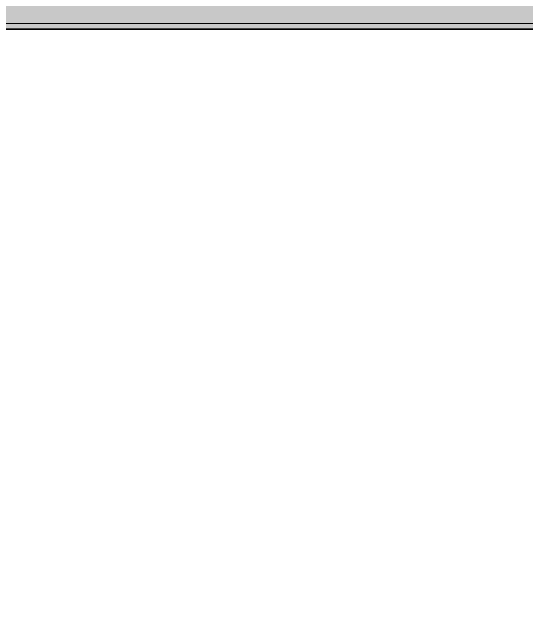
# Model space of a CAD drawing. Header units: inches. Extents: x 6 to 8416, y -388 to 6104.
# Drawn here: x 7835.3 to 7893.6, y 195.9 to 263.9 of the extents above; entities that cross this region are included whole.
import ezdxf

# ---------------------------------------------------------------- set-up
doc = ezdxf.new("R2010")
doc.units = ezdxf.units.IN
doc.header["$MEASUREMENT"] = 0
for name, color, linetype, lineweight in [('A-ROOM', 32, 'Continuous', 13), ('A-WALL', 113, 'Continuous', 25), ('A-WALL-PATT', 111, 'Continuous', 35), ('I-WALL', 2, 'Continuous', 25)]:
    doc.layers.add(name, color=color, linetype=linetype, lineweight=lineweight)

msp = doc.modelspace()

# ---------------------------------------------------------------- hatches: boundary and pattern name
at = {"layer": 'A-WALL-PATT', "lineweight": 25}
for points in [[(7704.91533733, 261.93577679), (7862.66533733, 261.93577679), (7862.66533733, 262.56077679), (7704.29033733, 262.56077679), (7704.29033733, 262.06077679)], [(7990.16533733, 261.93577679), (7990.16533733, 262.56077679), (7862.66533733, 262.56077679), (7862.66533733, 261.93577679), (7989.54033733, 261.93577679)]]:
    msp.add_hatch(color=10, dxfattribs=at).paths.add_polyline_path(points)
at = {"layer": 'I-WALL'}
for points in [[(7750.26803685, 262.56077679), (7862.66533733, 262.56077679), (7862.66533733, 268.06077679), (7703.79033733, 268.06077679), (7703.79033733, 262.56077679), (7716.52553685, 262.56077679)], [(7986.46553685, 262.56077679), (7990.79033733, 262.56077679), (7990.79033733, 268.06077679), (7862.66533733, 268.06077679), (7862.66533733, 262.56077679), (7918.98053685, 262.56077679)]]:
    msp.add_hatch(color=10, dxfattribs=at).paths.add_polyline_path(points)

# ---------------------------------------------------------------- linework, layer by layer
at = {"layer": 'A-ROOM', "lineweight": 9, "flags": 128}
msp.add_lwpolyline([(7989.54033733, -23.18922321), (7989.54033733, 261.93577679), (7862.66533733, 261.93577679), (7701.04033733, 261.93577679), (7701.04033733, 261.43577679), (7581.79033733, 261.43577679), (7352.04033733, 261.43577679), (7344.04033733, 261.43577679), (7229.41533733, 261.43577679), (7229.41533733, 152.43577679), (7227.41533733, 152.43577679), (7227.41533733, -23.18922321), (7597.72783733, -23.18922321), (7615.72783733, -23.18922321)], close=True, dxfattribs=at)
at = {"layer": 'A-WALL', "lineweight": 9}
msp.add_line((7990.79033733, 262.56077679), (7679.66533733, 262.56077679), dxfattribs=at)
at = {"layer": 'I-WALL', "lineweight": 35}
msp.add_line((7704.91533733, 261.93577679), (7989.54033733, 261.93577679), dxfattribs=at)

doc.saveas('drawing.dxf')
